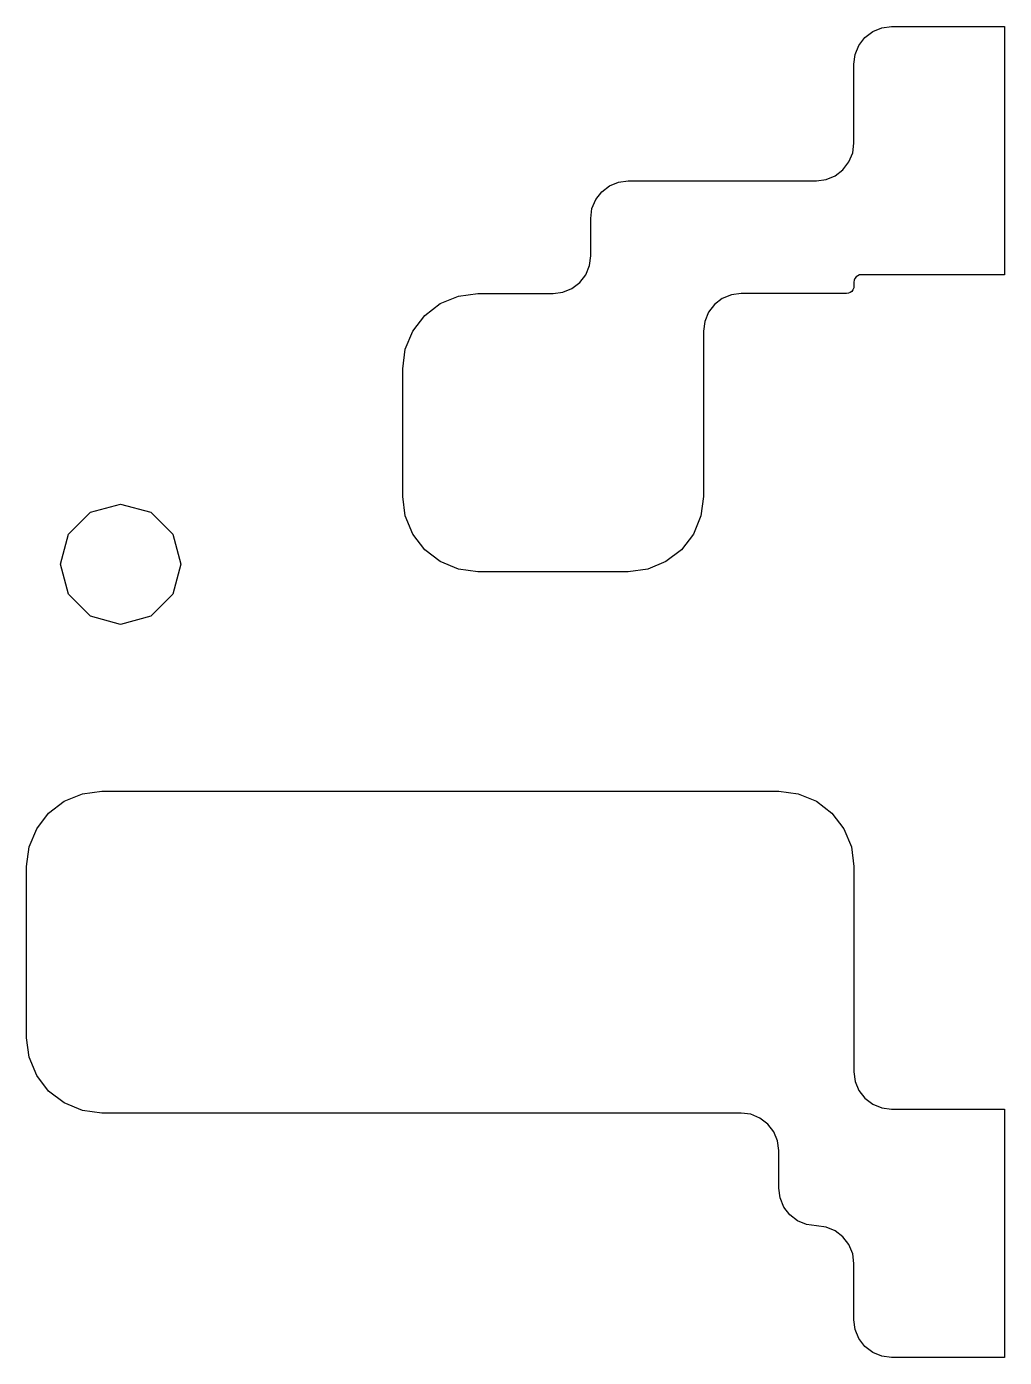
# Model space of a CAD drawing. Extents: x -0.55 to 0.75, y -0.88 to 0.88.
import ezdxf

# ---------------------------------------------------------------- set-up
doc = ezdxf.new("R2010")
doc.units = 0
doc.header["$MEASUREMENT"] = 0
doc.layers.add('C3', color=7, linetype='Continuous')

msp = doc.modelspace()

# ---------------------------------------------------------------- linework, layer by layer
at = {"layer": 'C3'}
for points in [[(0.05, 0.16), (0.0241, 0.1634), (0, 0.1734), (-0.0207, 0.1893), (-0.0366, 0.21), (-0.0466, 0.2341), (-0.05, 0.26), (-0.05, 0.43), (-0.0466, 0.4559), (-0.0366, 0.48), (-0.0207, 0.5007), (0, 0.5166), (0.0241, 0.5266), (0.05, 0.53), (0.15, 0.53), (0.1629, 0.5317), (0.175, 0.5367), (0.1854, 0.5446), (0.1933, 0.555), (0.1983, 0.5671), (0.2, 0.58), (0.2, 0.63), (0.2017, 0.6429), (0.2067, 0.655), (0.2146, 0.6654), (0.225, 0.6733), (0.2371, 0.6783), (0.25, 0.68), (0.5, 0.68), (0.5129, 0.6817), (0.525, 0.6867), (0.5354, 0.6946), (0.5433, 0.705), (0.5483, 0.7171), (0.55, 0.73), (0.55, 0.835), (0.5517, 0.8479), (0.5567, 0.86), (0.5646, 0.8704), (0.575, 0.8783), (0.5871, 0.8833), (0.6, 0.885), (0.75, 0.885), (0.75, 0.555), (0.56, 0.555), (0.5574, 0.5547), (0.555, 0.5537), (0.5529, 0.5521), (0.5513, 0.55), (0.5503, 0.5476), (0.55, 0.545), (0.55, 0.54), (0.5497, 0.5374), (0.5487, 0.535), (0.5471, 0.5329), (0.545, 0.5313), (0.5426, 0.5303), (0.54, 0.53), (0.4, 0.53), (0.3871, 0.5283), (0.375, 0.5233), (0.3646, 0.5154), (0.3567, 0.505), (0.3517, 0.4929), (0.35, 0.48), (0.35, 0.26), (0.3466, 0.2341), (0.3366, 0.21), (0.3207, 0.1893), (0.3, 0.1734), (0.2759, 0.1634), (0.25, 0.16)], [(-0.345, 0.17), (-0.3557, 0.13), (-0.385, 0.1007), (-0.425, 0.09), (-0.465, 0.1007), (-0.4943, 0.13), (-0.505, 0.17), (-0.4943, 0.21), (-0.465, 0.2393), (-0.425, 0.25), (-0.385, 0.2393), (-0.3557, 0.21)], [(-0.55, -0.232), (-0.5466, -0.2061), (-0.5366, -0.182), (-0.5207, -0.1613), (-0.5, -0.1454), (-0.4759, -0.1354), (-0.45, -0.132), (0.45, -0.132), (0.4759, -0.1354), (0.5, -0.1454), (0.5207, -0.1613), (0.5366, -0.182), (0.5466, -0.2061), (0.55, -0.232), (0.55, -0.505), (0.5517, -0.5179), (0.5567, -0.53), (0.5646, -0.5404), (0.575, -0.5483), (0.5871, -0.5533), (0.6, -0.555), (0.75, -0.555), (0.75, -0.885), (0.6, -0.885), (0.5871, -0.8833), (0.575, -0.8783), (0.5646, -0.8704), (0.5567, -0.86), (0.5517, -0.8479), (0.55, -0.835), (0.55, -0.76), (0.5483, -0.7471), (0.5433, -0.735), (0.5354, -0.7246), (0.525, -0.7167), (0.5129, -0.7117), (0.5, -0.71), (0.4871, -0.7083), (0.475, -0.7033), (0.4646, -0.6954), (0.4567, -0.685), (0.4517, -0.6729), (0.45, -0.66), (0.45, -0.61), (0.4483, -0.5971), (0.4433, -0.585), (0.4354, -0.5746), (0.425, -0.5667), (0.4129, -0.5617), (0.4, -0.56), (-0.45, -0.56), (-0.4759, -0.5566), (-0.5, -0.5466), (-0.5207, -0.5307), (-0.5366, -0.51), (-0.5466, -0.4859), (-0.55, -0.46)]]:
    msp.add_lwpolyline(points, close=True, dxfattribs=at)

doc.saveas('drawing.dxf')
